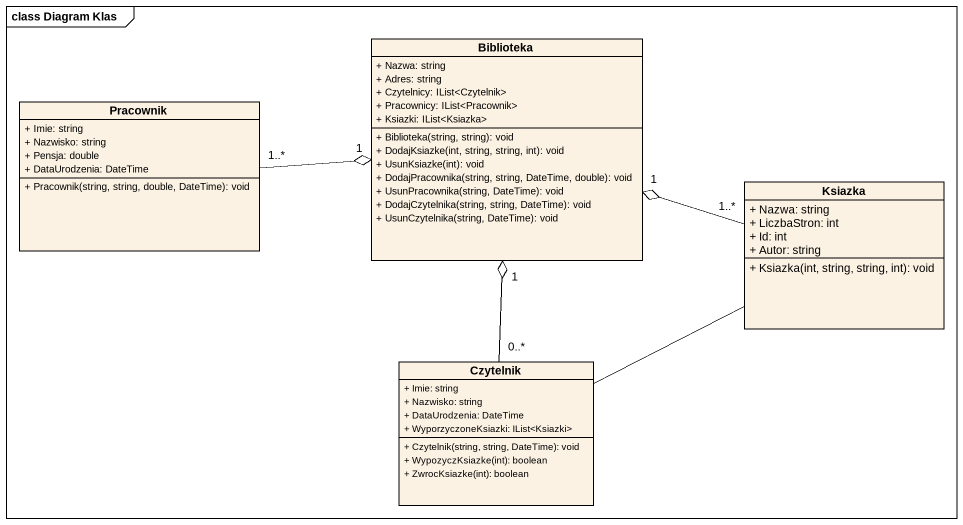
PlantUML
@startuml
mainframe class Diagram Klas
hide circle
hide empty members
skinparam classAttributeIconSize 0
class Biblioteka {
  + Nazwa: string
  + Adres: string
  + Czytelnicy: IList<Czytelnik>
  + Pracownicy: IList<Pracownik>
  + Ksiazki: IList<Ksiazka>
  + Biblioteka(string, string): void
  + DodajKsiazke(int, string, string, int): void
  + UsunKsiazke(int): void
  + DodajPracownika(string, string, DateTime, double): void
  + UsunPracownika(string, DateTime): void
  + DodajCzytelnika(string, string, DateTime): void
  + UsunCzytelnika(string, DateTime): void
}
class Pracownik {
  + Imie: string
  + Nazwisko: string
  + Pensja: double
  + DataUrodzenia: DateTime
  + Pracownik(string, string, double, DateTime): void
}
class Ksiazka {
  + Nazwa: string
  + LiczbaStron: int
  + Id: int
  + Autor: string
  + Ksiazka(int, string, string, int): void
}
class Czytelnik {
  + Imie: string
  + Nazwisko: string
  + DataUrodzenia: DateTime
  + WyporzyczoneKsiazki: IList<Ksiazki>
  + Czytelnik(string, string, DateTime): void
  + WypozyczKsiazke(int): boolean
  + ZwrocKsiazke(int): boolean
}
Pracownik "1..*" -right-o "1" Biblioteka
Ksiazka "1..*" -left-o "1" Biblioteka
Ksiazka -left- Czytelnik
Czytelnik "0..*" -up-o "1" Biblioteka
@enduml
